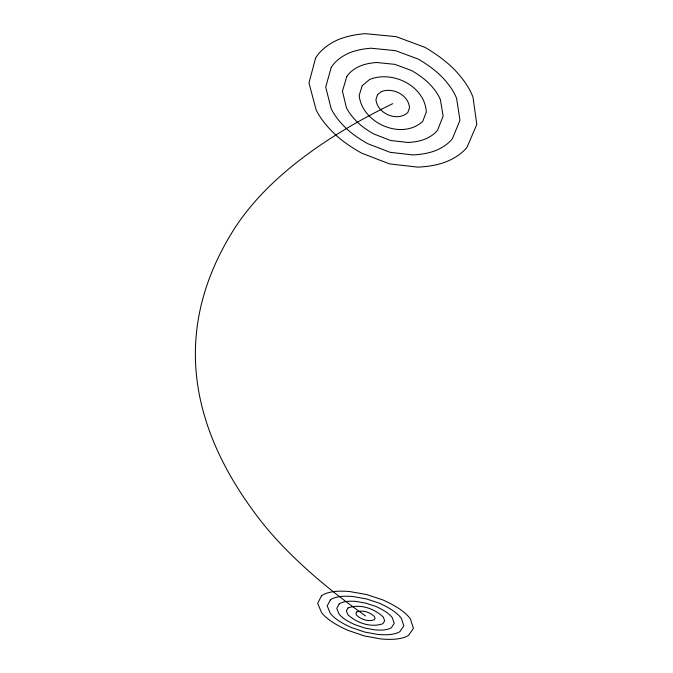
<?xml version="1.0" encoding="UTF-8"?>
<svg xmlns="http://www.w3.org/2000/svg" width="673" height="673" viewBox="0 0 673 673"><rect width="100%" height="100%" fill="white"/><g stroke="black" fill="none" stroke-linecap="round" stroke-linejoin="round"><path stroke-width="1.01" d="M392.729 103.659A1721.98 513.44 6.6 0 0 232.193 232.193A3718.081 877.533 2.6 0 0 258.171 517.487A1468.957 400.494 8.4 0 0 365.481 615.879M315.544 58.206L308.983 82.897L316.117 109.884A171.152 70.556 15.3 0 0 333.32 132.665A107.857 43.88 15.8 0 0 361.813 153.208L389.524 163.884L417.664 167.131A107.756 43.711 16.5 0 0 447.696 161.141A170.757 69.857 17 0 0 466.961 147.37L476.812 124.505L472.976 97.139A173.264 71.902 17.1 0 0 456.95 72.297A118.541 49.777 16.7 0 0 425.042 47.388L396.288 36.67L365.22 33.65A111.861 47.194 15.9 0 0 333.64 41.869A173.651 72.634 15.3 0 0 315.544 58.206M331.225 67.443L325.707 87.044L331.158 108.664A136.972 56.49 15.5 0 0 344.845 127.037A86.556 35.324 15.9 0 0 367.752 143.677L390.138 152.334L412.869 154.916A86.497 35.215 16.4 0 0 437.004 149.97A136.72 56.044 16.9 0 0 452.34 138.764L459.97 120.324L456.622 98.468A138.318 57.348 16.9 0 0 443.692 78.766A94.481 39.547 16.6 0 0 418.303 59.115L395.547 50.668L370.941 48.22A89.122 37.444 16 0 0 345.813 54.589A138.562 57.811 15.5 0 0 331.225 67.443M346.78 76.604L342.439 91.192L346.343 107.428A102.784 42.407 15.7 0 0 356.539 121.325A65.13 26.659 16 0 0 373.818 133.969L390.761 140.539L407.973 142.466A65.096 26.6 16.4 0 0 426.169 138.638A102.641 42.155 16.7 0 0 437.61 130.091L443.137 116.151L440.42 99.781A103.541 42.887 16.8 0 0 430.644 85.143A70.606 29.452 16.5 0 0 411.708 70.606L394.815 64.347L376.552 62.496A66.577 27.854 16 0 0 357.8 67.132A103.676 43.156 15.7 0 0 346.78 76.604M362.217 85.69L359.189 95.347C361.738 123.05 401.773 140.75 422.762 121.35L426.32 111.987C424.856 85.993 392.653 70.11 369.612 79.481L362.217 85.69M377.528 94.708L375.946 99.495C377.065 113.459 397.348 122.419 407.804 112.534L409.512 107.823C408.637 94.927 392.738 87.095 381.255 91.663L377.528 94.708M321.475 595.899L317.648 603.412L321.66 612.767A97.879 23.042 15 0 0 331.596 621.549A62.025 14.503 15.2 0 0 348.219 630.441L364.413 635.951L380.758 638.929A61.958 14.478 15.4 0 0 397.894 638.845A97.602 22.949 15.5 0 0 408.528 635.413L413.424 628.363L410.48 619.067A98.409 23.328 15.6 0 0 400.915 609.94A67.115 16.001 15.4 0 0 382.701 599.862L366.617 594.545L349.329 591.491A63.321 15.117 15.2 0 0 331.705 591.937A98.687 23.429 15 0 0 321.475 595.899M330.359 599.929L327.213 605.902L330.334 613.381A78.32 18.449 15.1 0 0 338.258 620.439A49.709 11.643 15.2 0 0 351.6 627.589L364.623 632.031L377.772 634.42A49.667 11.634 15.4 0 0 391.518 634.328A78.144 18.39 15.5 0 0 399.989 631.543L403.825 625.865L401.386 618.42A78.657 18.634 15.5 0 0 393.697 611.151A53.588 12.753 15.4 0 0 379.177 603.134L366.381 598.92L352.635 596.48A50.542 12.038 15.2 0 0 338.569 596.8A78.842 18.693 15.1 0 0 330.359 599.929M339.2 603.942L336.769 608.392L339.049 614.003A58.761 13.847 15.1 0 0 344.971 619.311A37.352 8.766 15.2 0 0 355.008 624.712L364.833 628.06L374.752 629.861A37.326 8.757 15.4 0 0 385.091 629.768A58.66 13.813 15.4 0 0 391.425 627.648L394.235 623.366L392.342 617.78A58.955 13.956 15.4 0 0 386.546 612.346A40.111 9.531 15.4 0 0 375.694 606.381L366.154 603.235L355.899 601.41A37.823 8.993 15.2 0 0 345.384 601.628A59.056 13.99 15.1 0 0 339.2 603.942M348 607.938L346.334 610.891L347.815 614.626C356.766 623.013 370.899 627.901 382.811 623.745L384.645 620.868L383.341 617.141C374.424 608.518 359.979 603.53 348 607.938M356.757 611.917L355.908 613.381L356.623 615.248C361.098 619.471 368.198 621.928 374.171 619.816L375.063 618.369L374.39 616.51C369.931 612.22 362.747 609.746 356.757 611.917"/></g></svg>
